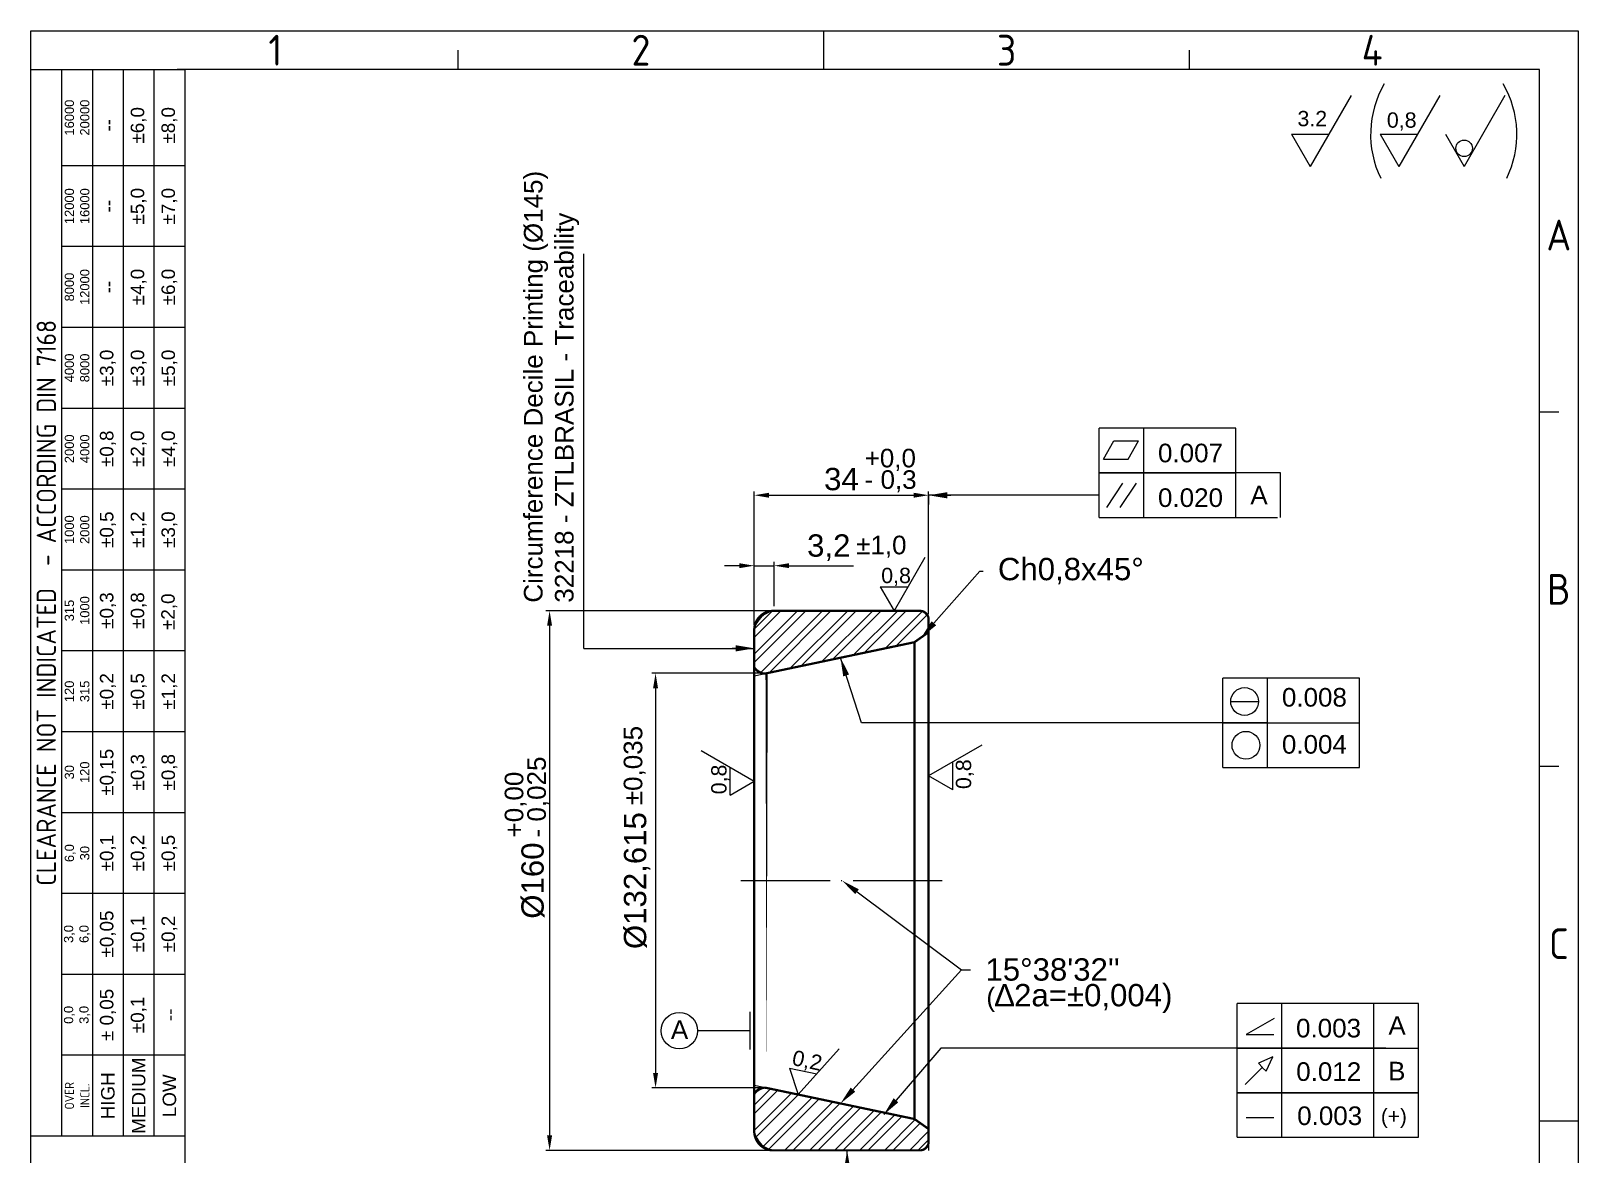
# Model space of a CAD drawing. Header units: millimetres. Extents: x 4980 to 5188, y 1170 to 1461.
# Drawn here: x 4980.2 to 5188.3, y 1310.1 to 1461 of the extents above; entities that cross this region are included whole.
import ezdxf
from ezdxf import colors
from ezdxf.entities.mleader import LeaderData, LeaderLine
from ezdxf.enums import TextEntityAlignment as Align
from ezdxf.math import Vec2, Vec3

# ---------------------------------------------------------------- set-up
doc = ezdxf.new("R2010")
doc.units = ezdxf.units.MM
doc.linetypes.add('ACAD_ISO04W100', pattern=[30, 24, -3, 0, -3])
doc.layers.add('AM_4', color=1, linetype='ACAD_ISO04W100', lineweight=25)
doc.layers.add('AM_5', color=1, linetype='Continuous', lineweight=25)
doc.styles.add('ACISOTS', font='isocp.shx', dxfattribs={"height": 1})
doc.styles.get("Standard").update_dxf_attribs({"font": 'arial.ttf'})
doc.dimstyles.new('ISO-25', dxfattribs={"dimtxt": 3, "dimasz": 2, "dimexe": 0.5, "dimexo": 0.625, "dimtad": 1, "dimtxsty": 'Standard', "dimcen": 2, "dimadec": 0, "dimazin": 0, "dimtfac": 1, "dimtmove": 0, "dimatfit": 3, "dimfxl": 1, "dimarcsym": 0})
doc.dimstyles.get("Standard").update_dxf_attribs({"dimtxt": 0.18, "dimasz": 0.18, "dimexe": 0.18, "dimexo": 0.0625, "dimgap": 0.09, "dimtad": 0, "dimtih": 1, "dimtoh": 1, "dimdec": 4, "dimzin": 0, "dimdsep": 46, "dimtxsty": 'Standard', "dimcen": 0.09, "dimadec": 0, "dimazin": 0, "dimtfac": 1, "dimtdec": 4, "dimtofl": 0, "dimtmove": 0, "dimatfit": 3, "dimfxl": 1, "dimtolj": 1, "dimtzin": 0, "dimarcsym": 0})
pattern_1 = [(45, (428.048, -69.6306), (-1.683798, 1.683798), []), (45, (429.1706, -69.6306), (-1.683798, 1.683798), [])]

# ---------------------------------------------------------------- blocks, each defined once
blk = doc.blocks.new('*D12')
at = {"layer": 'AM_5', "color": 0, "lineweight": -2, "transparency": 16777216}
for p, q in [((5100.94, 1398.6), (5100.94, 1397.34)), ((5103.44, 1398.59), (5103.93, 1398.59))]:
    blk.add_line(p, q, dxfattribs=at)
at = {"layer": 'AM_5', "color": 0, "transparency": 16777216}
blk.add_solid([(5103.44, 1399.01), (5103.44, 1398.18), (5100.94, 1398.59)], dxfattribs=at)
at = {"layer": 'Defpoints', "color": 0, "transparency": 16777216}
for p in [(5100.94, 1398.6), (5123.87, 1398.6), (5123.87, 1398.59)]:
    blk.add_point(p, dxfattribs=at)
blk = doc.blocks.new('*D13')
at = {"layer": 'AM_5', "color": 0, "lineweight": -2, "ltscale": 0.25, "transparency": 16777216}
for p, q in [((5077.49, 1381.12), (5077.49, 1399.1)), ((5079.49, 1398.6), (5098.94, 1398.6)), ((5100.94, 1382.62), (5100.94, 1399.1))]:
    blk.add_line(p, q, dxfattribs=at)
at = {"layer": 'AM_5', "color": 0, "ltscale": 0.25, "transparency": 16777216}
for points in [[(5079.49, 1398.93), (5079.49, 1398.26), (5077.49, 1398.6)], [(5098.94, 1398.93), (5098.94, 1398.26), (5100.94, 1398.6)]]:
    blk.add_solid(points, dxfattribs=at)
at = {"layer": 'Defpoints', "color": 0, "ltscale": 0.25, "transparency": 16777216}
for p in [(5100.94, 1398.6), (5100.94, 1381.99), (5077.49, 1380.5)]:
    blk.add_point(p, dxfattribs=at)
at = {"layer": 'AM_5', "color": 0, "ltscale": 0.25, "transparency": 16777216, "insert": (5089.22, 1400.75), "char_height": 3, "attachment_point": 5}
blk.add_mtext('34', dxfattribs=at)
blk = doc.blocks.new('*D14')
at = {"layer": 'AM_5', "color": 0, "lineweight": -2, "ltscale": 0.25, "transparency": 16777216}
for p, q in [((5075.49, 1389.13), (5073.49, 1389.13)), ((5077.49, 1381.75), (5077.49, 1389.63)), ((5077.49, 1389.13), (5080.18, 1389.13)), ((5080.18, 1383.69), (5080.18, 1389.63)), ((5082.18, 1389.13), (5090.86, 1389.13))]:
    blk.add_line(p, q, dxfattribs=at)
at = {"layer": 'AM_5', "color": 0, "ltscale": 0.25, "transparency": 16777216}
for points in [[(5075.49, 1389.46), (5075.49, 1388.8), (5077.49, 1389.13)], [(5082.18, 1389.46), (5082.18, 1388.8), (5080.18, 1389.13)]]:
    blk.add_solid(points, dxfattribs=at)
at = {"layer": 'Defpoints', "color": 0, "ltscale": 0.25, "transparency": 16777216}
for p in [(5080.18, 1389.13), (5080.18, 1383.06), (5077.49, 1381.12)]:
    blk.add_point(p, dxfattribs=at)
at = {"layer": 'AM_5', "color": 0, "ltscale": 0.25, "transparency": 16777216, "insert": (5087.52, 1391.56), "char_height": 3, "attachment_point": 5}
blk.add_mtext('3,2', dxfattribs=at)
blk = doc.blocks.new('*D15')
at = {"layer": 'AM_5', "color": 0, "lineweight": -2, "ltscale": 0.25, "transparency": 16777216}
for p, q in [((5078.53, 1374.67), (5063.73, 1374.67)), ((5064.23, 1372.67), (5064.23, 1320.95)), ((5078.53, 1318.95), (5063.73, 1318.95))]:
    blk.add_line(p, q, dxfattribs=at)
at = {"layer": 'AM_5', "color": 0, "ltscale": 0.25, "transparency": 16777216}
for points in [[(5063.89, 1372.67), (5064.56, 1372.67), (5064.23, 1374.67)], [(5063.89, 1320.95), (5064.56, 1320.95), (5064.23, 1318.95)]]:
    blk.add_solid(points, dxfattribs=at)
at = {"layer": 'Defpoints', "color": 0, "ltscale": 0.25, "transparency": 16777216}
for p in [(5079.16, 1374.67), (5064.23, 1318.95), (5079.16, 1318.95)]:
    blk.add_point(p, dxfattribs=at)
at = {"layer": 'AM_5', "color": 0, "ltscale": 0.25, "transparency": 16777216, "insert": (5061.75, 1346.81), "char_height": 3, "attachment_point": 5, "rotation": 90}
blk.add_mtext('%%C132,615', dxfattribs=at)
blk = doc.blocks.new('*D16')
at = {"layer": 'AM_5', "color": 0, "lineweight": -2, "ltscale": 0.25, "transparency": 16777216}
for p, q in [((5079.56, 1383.06), (5049.48, 1383.06)), ((5049.98, 1381.06), (5049.98, 1312.56)), ((5079.56, 1310.56), (5049.48, 1310.56))]:
    blk.add_line(p, q, dxfattribs=at)
at = {"layer": 'AM_5', "color": 0, "ltscale": 0.25, "transparency": 16777216}
for points in [[(5049.64, 1381.06), (5050.31, 1381.06), (5049.98, 1383.06)], [(5049.64, 1312.56), (5050.31, 1312.56), (5049.98, 1310.56)]]:
    blk.add_solid(points, dxfattribs=at)
at = {"layer": 'Defpoints', "color": 0, "ltscale": 0.25, "transparency": 16777216}
for p in [(5080.18, 1383.06), (5049.98, 1310.56), (5080.18, 1310.56)]:
    blk.add_point(p, dxfattribs=at)
at = {"layer": 'AM_5', "color": 0, "ltscale": 0.25, "transparency": 16777216, "insert": (5047.74, 1346.81), "char_height": 3, "attachment_point": 5, "rotation": 90}
blk.add_mtext('%%C160', dxfattribs=at)

msp = doc.modelspace()

# ---------------------------------------------------------------- hatches: boundary and pattern name
h = msp.add_hatch()
h.set_pattern_fill('ANSI32', color=1, scale=0.25, style=0)
h.set_pattern_definition(pattern_1)
h.paths.add_polyline_path([(5099.03497, 1378.84677), (5100.94115, 1380.19082), (5100.94115, 1381.993, 0.279474495), (5099.79592, 1383.06122), (5080.18388, 1383.06122, 0.321880771), (5077.49105, 1380.4958), (5077.49105, 1375.54091, 0.357892997), (5079.15763, 1374.67246)])
h = msp.add_hatch()
h.set_pattern_fill('ANSI32', color=1, scale=0.25, style=0)
h.set_pattern_definition(pattern_1)
h.paths.add_polyline_path([(5099.79592, 1310.56122, 0.434733718), (5100.94115, 1312.45008), (5100.94115, 1313.43162), (5099.03497, 1314.77568), (5079.09953, 1318.9459, 0.207989636), (5077.49105, 1318.08153), (5077.49105, 1313.12665, 0.400092473), (5081.06322, 1310.56122)])

# ---------------------------------------------------------------- linework, layer by layer
at = {"color": 135, "lineweight": 25}
for p, q in [((4980.2381, 1170.15583), (4980.2381, 1460.98679)), ((4980.2381, 1460.98679), (5188.2702, 1460.98679)), ((5086.84162, 1455.81186), (5086.84162, 1460.98679)), ((5188.2702, 1460.98679), (5188.2702, 1170.15583)), ((5037.6798, 1455.81186), (5037.6798, 1458.39932)), ((5136.00343, 1455.81186), (5136.00343, 1458.39932)), ((4984.37804, 1312.46635), (4984.37804, 1455.81186)), ((4988.51798, 1455.81186), (4988.51798, 1312.46635)), ((4992.65793, 1455.81186), (4992.65793, 1312.46635)), ((4996.79787, 1312.46635), (4996.79787, 1455.81186)), ((5000.93781, 1442.87454), (4984.37804, 1442.87454)), ((5000.93781, 1432.00719), (4984.37804, 1432.00719)), ((5000.93781, 1421.13984), (4984.37804, 1421.13984)), ((5000.93781, 1410.27249), (4984.37804, 1410.27249)), ((5185.68274, 1409.755), (5183.09528, 1409.755)), ((5000.93781, 1399.40514), (4984.37804, 1399.40514)), ((5000.93781, 1388.53779), (4984.37804, 1388.53779)), ((5000.93781, 1377.67045), (4984.37804, 1377.67045)), ((5000.93781, 1366.8031), (4984.37804, 1366.8031)), ((5185.68274, 1362.14566), (5183.09528, 1362.14566)), ((5000.93781, 1355.93575), (4984.37804, 1355.93575)), ((5000.93781, 1345.0684), (4984.37804, 1345.0684)), ((5000.93781, 1334.20105), (4984.37804, 1334.20105)), ((5000.93781, 1323.3337), (4984.37804, 1323.3337)), ((5183.09528, 1314.53632), (5188.2702, 1314.53632))]:
    msp.add_line(p, q, dxfattribs=at)
for p, q in [((5183.09528, 1455.81186), (4999.90283, 1455.81186)), ((5000.93781, 1455.81186), (5000.93781, 1175.33076)), ((5183.09528, 1175.33076), (5183.09528, 1455.81186)), ((5077.49105, 1346.81122), (5077.49105, 1374.75033))]:
    msp.add_line(p, q)
at = {"color": 3, "linetype": 'Continuous'}
for p, q in [((5099.79592, 1383.06122), (5079.93509, 1383.06122)), ((5077.49105, 1380.4958), (5077.49105, 1375.54091))]:
    msp.add_line(p, q, dxfattribs=at)
at = {"linetype": 'Continuous'}
for p, q in [((5100.94115, 1381.993), (5100.94115, 1310.56122)), ((5077.49105, 1374.32247), (5099.03497, 1378.84677)), ((5077.49105, 1319.29997), (5099.03497, 1314.77568))]:
    msp.add_line(p, q, dxfattribs=at)
at = {"color": 135, "lineweight": 25}
msp.add_lwpolyline([(5000.93781, 1455.81186), (5000.93781, 1312.46635), (4980.2381, 1312.46635), (4980.2381, 1455.81186)], close=True, dxfattribs=at)
at = {"const_width": 0.3}
for points in [[(5077.49105, 1313.12664), (5077.49105, 1380.4958, -0.428477), (5080.18388, 1383.06122), (5099.79593, 1383.06122, -0.393987), (5100.94115, 1381.993), (5100.94115, 1380.19082)], [(5077.49105, 1380.4958), (5077.49105, 1313.12664, 0.428477), (5080.18388, 1310.56122), (5099.79593, 1310.56122, 0.393987), (5100.94115, 1311.62944), (5100.94115, 1313.43162)], [(5099.03497, 1378.84677), (5079.15763, 1374.67246, -0.357893), (5077.49105, 1375.54091)], [(5099.03497, 1314.77568), (5079.15763, 1318.94999, 0.357893), (5077.49105, 1318.08153)]]:
    msp.add_lwpolyline(points, format="xyb", dxfattribs=at)
for points in [[(5099.03497, 1378.84677), (5100.94115, 1380.19082)], [(5100.94115, 1380.19082), (5100.94115, 1346.81122)], [(5099.03497, 1341.21583), (5099.03497, 1378.86012)], [(5100.94115, 1313.43162), (5100.94115, 1346.81122)], [(5099.03497, 1314.74798), (5099.03497, 1341.21583)], [(5099.03497, 1314.77568), (5100.94115, 1313.43162)]]:
    msp.add_lwpolyline(points, dxfattribs=at)
msp.add_lwpolyline([(5079.15763, 1318.94999, 0, 0, 0), (5079.15763, 1374.67246, 0.3, 0.3, 0), (5079.15763, 1318.94999, 0.3, 0.3, 0)], format="xyseb")
for centre, radius, start, end in [((5080.62355, 1379.90372), 3.18797, 97.927253, 169.296664), ((5099.48761, 1381.58269), 1.51034, 15.763784, 78.221053), ((5079.2893, 1376.95846), 2.28979, 218.248523, 266.703661), ((5079.2893, 1316.66398), 2.28979, 93.296339, 141.751477), ((5080.62355, 1313.71873), 3.18797, 190.703336, 262.072747), ((5099.48761, 1312.03976), 1.51034, 281.778947, 344.236216)]:
    msp.add_arc(centre, radius, start, end)
at = {"color": 0, "linetype": 'ByBlock'}
msp.add_point((5079.15763, 1318.94999), dxfattribs=at)
at = {"layer": 'AM_4'}
for p, q in [((5123.86941, 1395.5955), (5148.2497, 1395.5955)), ((5054.5843, 1378.01836), (5077.51257, 1378.01836)), ((5075.01257, 1378.02194), (5074.52191, 1378.02194))]:
    msp.add_line(p, q, dxfattribs=at)
at = {"layer": 'AM_4', "ltscale": 0.5}
msp.add_line((5075.68561, 1346.81122), (5102.93911, 1346.81122), dxfattribs=at)
at = {"layer": 'AM_4'}
msp.add_solid([(5075.01257, 1377.60528), (5075.01257, 1378.43861), (5077.51257, 1378.02194)], dxfattribs=at)
at = {"layer": 'AM_5'}
for p, q in [((5157.76421, 1452.29772), (5152.26121, 1442.76625)), ((5169.68173, 1452.29772), (5164.17873, 1442.76625)), ((5178.44464, 1452.29772), (5172.94164, 1442.76625)), ((5149.75985, 1447.09874), (5154.76258, 1447.09874)), ((5149.75985, 1447.09874), (5152.26121, 1442.76625)), ((5161.67736, 1447.09874), (5166.68009, 1447.09874)), ((5161.67736, 1447.09874), (5164.17873, 1442.76625)), ((5170.44027, 1447.09874), (5172.94164, 1442.76625)), ((5123.86941, 1401.5955), (5123.86941, 1407.5955)), ((5142.2497, 1407.5955), (5123.86941, 1407.5955)), ((5129.86941, 1401.5955), (5129.86941, 1407.5955)), ((5142.2497, 1401.5955), (5142.2497, 1407.5955)), ((5124.44823, 1403.42445), (5125.85161, 1405.90654)), ((5125.85161, 1405.90654), (5129.18463, 1405.90654)), ((5127.78125, 1403.42445), (5129.18463, 1405.90654)), ((5124.44823, 1403.42445), (5127.78125, 1403.42445)), ((5148.2497, 1401.5955), (5123.86941, 1401.5955)), ((5123.86941, 1395.5955), (5123.86941, 1401.5955)), ((5123.86941, 1401.5955), (5142.2497, 1401.5955)), ((5124.90178, 1396.95454), (5127.06833, 1400.20038)), ((5126.70915, 1396.95454), (5128.8757, 1400.20038)), ((5129.86941, 1395.5955), (5129.86941, 1401.5955)), ((5142.2497, 1395.5955), (5142.2497, 1401.5955)), ((5148.2497, 1395.5955), (5148.2497, 1401.5955)), ((5123.86941, 1398.5955), (5100.94115, 1398.5955)), ((5100.45184, 1390.20983), (5096.32459, 1383.06122)), ((5094.44857, 1386.31059), (5098.20061, 1386.31059)), ((5094.44857, 1386.31059), (5096.32459, 1383.06122)), ((5091.89628, 1368.02561), (5089.0963, 1376.75962)), ((5158.89675, 1374.02561), (5140.51646, 1374.02561)), ((5140.51646, 1368.02561), (5140.51646, 1374.02561)), ((5146.51646, 1368.02561), (5146.51646, 1374.02561)), ((5158.89675, 1368.02561), (5158.89675, 1374.02561)), ((5141.56277, 1370.87748), (5145.29525, 1370.87748)), ((5140.51646, 1368.02561), (5091.89628, 1368.02561)), ((5140.51646, 1368.02561), (5158.89675, 1368.02561)), ((5146.51646, 1368.02561), (5140.51646, 1368.02561)), ((5140.51646, 1362.02561), (5140.51646, 1368.02561)), ((5146.51646, 1362.02561), (5146.51646, 1368.02561)), ((5158.89675, 1362.02561), (5158.89675, 1368.02561)), ((5108.08975, 1364.99549), (5100.94115, 1360.86824)), ((5070.34244, 1364.28879), (5077.49105, 1360.16154)), ((5104.19051, 1358.99222), (5104.19051, 1362.74426)), ((5074.24168, 1358.28552), (5074.24168, 1362.03757)), ((5104.19051, 1358.99222), (5100.94115, 1360.86824)), ((5140.51646, 1362.02561), (5158.89675, 1362.02561)), ((5074.24168, 1358.28552), (5077.49105, 1360.16154)), ((5166.81155, 1330.31203), (5142.43126, 1330.31203)), ((5142.43126, 1324.31203), (5142.43126, 1330.31203)), ((5148.43126, 1324.31203), (5148.43126, 1330.31203)), ((5160.81155, 1312.31203), (5160.81155, 1330.31203)), ((5166.81155, 1312.31203), (5166.81155, 1330.31203)), ((5147.39357, 1328.2882), (5143.65135, 1326.14915)), ((5143.65135, 1326.14915), (5147.35579, 1326.14915)), ((5088.92017, 1324.18896), (5083.39282, 1318.05829)), ((5102.56536, 1324.31203), (5094.92624, 1315.38716)), ((5142.43126, 1324.31203), (5102.56536, 1324.31203)), ((5162.43126, 1324.31203), (5142.43126, 1324.31203)), ((5142.43126, 1324.31203), (5162.43126, 1324.31203)), ((5142.43126, 1324.31203), (5166.81155, 1324.31203)), ((5142.43126, 1318.31203), (5142.43126, 1324.31203)), ((5147.20801, 1323.12578), (5145.28268, 1322.26735)), ((5146.3472, 1321.194), (5147.20801, 1323.12578)), ((5148.43126, 1318.31203), (5148.43126, 1324.31203)), ((5082.23571, 1321.62746), (5085.90525, 1320.84496)), ((5082.23571, 1321.62746), (5083.39282, 1318.05829)), ((5143.49525, 1319.4083), (5145.79963, 1321.71729)), ((5145.28268, 1322.26735), (5145.81847, 1321.70877)), ((5145.79963, 1321.71729), (5146.3472, 1321.194)), ((5166.81155, 1318.31203), (5142.43126, 1318.31203)), ((5142.43126, 1318.31203), (5166.81155, 1318.31203)), ((5142.43126, 1318.31203), (5166.81155, 1318.31203)), ((5142.43126, 1312.31203), (5142.43126, 1318.31203)), ((5148.43126, 1312.31203), (5148.43126, 1318.31203)), ((5143.65135, 1314.96093), (5147.35579, 1314.96093)), ((5142.43126, 1312.31203), (5162.43126, 1312.31203)), ((5142.43126, 1312.31203), (5162.43126, 1312.31203)), ((5162.43126, 1312.31203), (5166.81155, 1312.31203)), ((5089.9899, 1297.28813), (5089.9899, 1310.56122))]:
    msp.add_line(p, q, dxfattribs=at)
at = {"layer": 'AM_5', "ltscale": 0.25}
for p, q in [((5054.5843, 1378.01836), (5054.5843, 1431.02828)), ((5076.89659, 1329.18818), (5076.89659, 1324.10094)), ((5076.89659, 1326.64456), (5069.86643, 1326.64456))]:
    msp.add_line(p, q, dxfattribs=at)
at = {"layer": 'AM_5'}
for points in [[(5089.0963, 1376.75962, 0, 0.84, 0), (5089.8595, 1374.37896, 0.84, 0.84, 0)], [(5094.92624, 1315.38716, 0, 0.84, 0), (5096.5519, 1317.28644, 0.84, 0.84, 0)], [(5089.9899, 1310.56122, 0, 0.84, 0), (5089.9899, 1308.06122, 0.84, 0.84, 0)]]:
    msp.add_lwpolyline(points, format="xyseb", dxfattribs=at)
for centre, radius in [((5172.9512, 1445.22126), 1.10926), ((5143.42901, 1370.87748), 1.86624), ((5143.60544, 1365.00136), 1.86624)]:
    msp.add_circle(centre, radius, dxfattribs=at)
at = {"layer": 'AM_5', "ltscale": 0.25}
msp.add_circle((5067.42385, 1326.64456), 2.44259, dxfattribs=at)
at = {"layer": 'AM_5'}
for centre, start, end in [((5173.84651, 1447.08918), 149.8168735, 205.957771), ((5166.56447, 1447.08918), 334.042229, 30.1831265)]:
    msp.add_arc(centre, 13.47081, start, end, dxfattribs=at)

# ---------------------------------------------------------------- texts
at = {"color": 135, "lineweight": 25, "style": 'ACISOTS'}
for s, p in [('1', (5013.09889, 1458.39932)), ('2', (5062.26071, 1458.39932)), ('3', (5111.42252, 1458.39932)), ('4', (5160.58434, 1458.39932)), ('A', (5185.68274, 1433.55967)), ('B', (5185.68274, 1385.95033)), ('C', (5185.68274, 1338.34099))]:
    msp.add_text(s, height=4.13994, dxfattribs=at).set_placement(p, align=Align.MIDDLE)
at = {"color": 135, "lineweight": 25, "attachment_point": 5, "rotation": 90}
for s, insert, char_height, width in [('16000\\P20000', (4986.44801, 1449.3432), 1.241983, 12.93732), ('±6,0', (4994.7279, 1448.30821), 1.811225, 10.8673488), ('±8,0', (4998.86784, 1448.30821), 1.811225, 10.8673488), ('--', (4990.58796, 1448.30821), 1.811225, 10.8673488), ('12000\\P16000', (4986.44801, 1437.44086), 1.241983, 10.8673488), ('±5,0', (4994.7279, 1437.44086), 1.811225, 10.8673488), ('±7,0', (4998.86784, 1437.44086), 1.811225, 10.8673488), ('--', (4990.58796, 1437.44086), 1.811225, 10.8673488), ('8000\\P12000', (4986.44801, 1426.57352), 1.241983, 10.8673488), ('--', (4990.58796, 1426.57352), 1.811225, 10.8673488), ('±4,0', (4994.7279, 1426.57352), 1.811225, 10.8673488), ('±6,0', (4998.86784, 1426.57352), 1.811225, 10.8673488), ('{\\Fisocp.shx|c0;CLEARANCE NOT INDICATED  - ACCORDING DIN 7168}', (4982.30807, 1384.13911), 2.587464, 143.3455056), ('4000\\P8000', (4986.44801, 1415.70617), 1.241983, 10.8673488), ('±3,0', (4990.58796, 1415.70617), 1.811225, 10.8673488), ('±3,0', (4994.7279, 1415.70617), 1.811225, 10.8673488), ('±5,0', (4998.86784, 1415.70617), 1.811225, 10.8673488), ('2000\\P4000', (4986.44801, 1404.83882), 1.241983, 10.8673488), ('±0,8', (4990.58796, 1404.83882), 1.811225, 10.8673488), ('±2,0', (4994.7279, 1404.83882), 1.811225, 10.8673488), ('±4,0', (4998.86784, 1404.83882), 1.811225, 10.8673488), ('±0,5', (4990.58796, 1393.97147), 1.811225, 10.8673488), ('±1,2', (4994.7279, 1393.97147), 1.811225, 10.8673488), ('±3,0', (4998.86784, 1393.97147), 1.811225, 10.8673488), ('1000\\P2000', (4986.44801, 1393.97147), 1.241983, 10.8673488), ('315\\P1000', (4986.44801, 1383.10412), 1.241983, 10.8673488), ('±0,3', (4990.58796, 1383.10412), 1.811225, 10.8673488), ('±0,8', (4994.7279, 1383.10412), 1.811225, 10.8673488), ('±2,0', (4998.83381, 1382.94132), 1.811225, 10.8673488), ('120\\P315', (4986.44801, 1372.23677), 1.241983, 10.8673488), ('±0,2', (4990.58796, 1372.23677), 1.811225, 10.8673488), ('±0,5', (4994.7279, 1372.23677), 1.811225, 10.8673488), ('±1,2', (4998.86784, 1372.23677), 1.811225, 10.8673488), ('30\\P120', (4986.44801, 1361.36942), 1.241983, 10.8673488), ('±0,15', (4990.58796, 1361.36942), 1.811225, 10.8673488), ('±0,3', (4994.7279, 1361.36942), 1.811225, 10.8673488), ('±0,8', (4998.86784, 1361.36942), 1.811225, 10.8673488), ('±0,1', (4990.58796, 1350.50207), 1.811225, 10.8673488), ('±0,2', (4994.7279, 1350.50207), 1.811225, 10.8673488), ('±0,5', (4998.86784, 1350.50207), 1.811225, 10.8673488), ('6,0\\P30', (4986.44801, 1350.50207), 1.241983, 10.8673488), ('±0,05', (4990.58796, 1339.63472), 1.811225, 10.8673488), ('±0,1', (4994.7279, 1339.63472), 1.811225, 10.8673488), ('±0,2', (4998.86784, 1339.63472), 1.811225, 10.8673488), ('3,0\\P6,0', (4986.44801, 1339.63472), 1.241983, 10.8673488), ('± 0,05', (4990.58796, 1328.76738), 1.811225, 10.8673488), ('0,0\\P3,0', (4986.44801, 1328.76738), 1.241983, 10.8673488), ('\\pt4.79529;±0,1', (4994.7279, 1328.76738), 1.8112248, 10.8673488), ('--', (4998.86784, 1328.76738), 1.811225, 10.8673488), ('MEDIUM', (4994.7279, 1317.90003), 1.811225, 10.8673488), ('{\\Fisocp.shx|c0;OVER\\PINCL.}', (4986.44801, 1317.90003), 1.2419827, 10.8673488), ('HIGH', (4990.58796, 1317.90003), 1.811225, 10.8673488), ('LOW', (4998.86784, 1317.90003), 1.811225, 10.8673488)]:
    msp.add_mtext(s, dxfattribs=dict(at, insert=insert, char_height=char_height, width=width))
at = {"layer": 'AM_5', "char_height": 2.058827, "attachment_point": 1}
for s, insert in [('3.2', (5150.53241, 1450.24428)), ('0,8', (5162.55778, 1450.04518)), ('0,8', (5094.57004, 1388.84486))]:
    msp.add_mtext_dynamic_manual_height_columns(s, width=18.2377889, gutter_width=12.5, heights=[0], dxfattribs=dict(at, insert=insert))
at = {"layer": 'AM_5', "ltscale": 0.25, "char_height": 2.5, "attachment_point": 1, "rotation": 90}
for s, width, insert in [('Circumference Decile Printing (%%C145)\\P32218 - ZTLBRASIL - Traceability', 89.5384168, (5046.53112, 1384.16004)), ('%%P0,035', 8.9351375, (5059.94445, 1356.94628)), ('- 0,025', 11.9842479, (5046.97801, 1352.61213)), ('+0,00', 8.9351375, (5043.94415, 1352.61213))]:
    msp.add_mtext_dynamic_manual_height_columns(s, width=width, gutter_width=12.5, heights=[0], dxfattribs=dict(at, insert=insert))
at = {"layer": 'AM_5', "ltscale": 0.25, "char_height": 2.5, "attachment_point": 1}
for s, width, insert in [('+0,0', 8.9351375, (5092.34354, 1404.83879)), ('- 0,3', 8.9351375, (5092.34354, 1401.95211)), ('%%P1,0', 8.9351375, (5091.20145, 1393.1578)), ('\\pl2.9583;({\\H1.2x;∆2a=±0,004)}', 8.9351375, (5105.75458, 1332.91671)), ('A', 10.3025832, (5066.29037, 1328.03352))]:
    msp.add_mtext_dynamic_manual_height_columns(s, width=width, gutter_width=12.5, heights=[0], dxfattribs=dict(at, insert=insert))
at = {"layer": 'AM_5', "attachment_point": 1}
for s, insert, char_height, width in [('0.007', (5131.78877, 1405.52296), 2.5, 11.7922), ('0.020', (5131.78877, 1399.52296), 2.5, 11.7922), ('A', (5144.20714, 1399.87434), 2.5, 4.3675), ('0.008', (5148.45162, 1372.69358), 2.5, 10.7004), ('0.004', (5148.45162, 1366.36949), 2.5, 9.8268), ('0.003', (5150.35061, 1328.23949), 2.5, 11.7922), ('A', (5162.76899, 1328.59087), 2.5, 4.3675), ('0.012', (5150.37338, 1322.39394), 2.5, 11.7922), ('B', (5162.72653, 1322.46212), 2.5, 3.494), ('0.003', (5150.5007, 1316.4636), 2.5, 10.482), ('(+)', (5161.75901, 1316.16578), 2, 4.8043)]:
    msp.add_mtext(s, dxfattribs=dict(at, insert=insert, char_height=char_height, width=width))
at = {"layer": 'AM_5', "char_height": 2.058827, "attachment_point": 1}
for s, insert, rotation in [('0,8', (5104.6021, 1359.11369), 90), ('0,8', (5071.70741, 1358.40699), 90), ('0,2', (5082.88304, 1324.08067), 347.9625046)]:
    msp.add_mtext_dynamic_manual_height_columns(s, width=18.2377889, gutter_width=12.5, heights=[0], dxfattribs=dict(at, insert=insert, rotation=rotation))

# ---------------------------------------------------------------- dimensions: what is measured, and where the dimension line sits
at = {"layer": 'AM_5', "ltscale": 0.25}
dim = msp.add_linear_dim(base=(5100.94115, 1398.5955), p1=(5077.49105, 1380.4958), p2=(5100.94115, 1381.993), text='34', dimstyle='ISO-25', dxfattribs=at)
dim.commit()
dim.dimension.update_dxf_attribs({"geometry": '*D13', "text_midpoint": (5089.2161, 1398.5955), "dimtype": 160})
at = {"layer": 'AM_5'}
dim = msp.add_linear_dim(base=(5123.86941, 1398.59191), p1=(5100.94115, 1398.5955), p2=(5123.86941, 1398.5955), text=' ', dimstyle='Standard', override={"dimtxt": 2.5, "dimasz": 2.5, "dimexe": 1.25, "dimexo": 0, "dimgap": 0.625, "dimtad": 1, "dimtih": 0, "dimtoh": 0, "dimzin": 8, "dimlunit": 6, "dimcen": 2.5, "dimse2": 1, "dimsd2": 1, "dimaunit": 1, "dimtofl": 1}, dxfattribs=at)
dim.commit()
dim.dimension.update_dxf_attribs({"geometry": '*D12', "text_midpoint": (5103.3068, 1398.59191), "dimtype": 160})
at = {"layer": 'AM_5', "ltscale": 0.25}
dim = msp.add_linear_dim(base=(5080.18388, 1389.12987), p1=(5077.49105, 1381.1208), p2=(5080.18388, 1383.06122), text='3,2', dimstyle='ISO-25', dxfattribs=at)
dim.commit()
dim.dimension.update_dxf_attribs({"geometry": '*D14', "text_midpoint": (5087.52341, 1391.55774)})
for base, p1, p2, text, picture, middle in [((5049.97782, 1310.56122), (5080.18388, 1383.06122), (5080.18388, 1310.56122), '%%C160', '*D16', (5047.7372, 1346.81122)), ((5064.22783, 1318.94999), (5079.15763, 1374.67246), (5079.15763, 1318.94999), '%%C132,615', '*D15', (5061.75085, 1346.81122))]:
    dim = msp.add_linear_dim(base=base, p1=p1, p2=p2, angle=90, text=text, dimstyle='ISO-25', dxfattribs=at)
    dim.commit()
    dim.dimension.update_dxf_attribs({"geometry": picture, "text_midpoint": middle})

# ---------------------------------------------------------------- leaders
ml = msp.add_multileader_mtext('Standard', dxfattribs=at)
ml.set_content('Ch0,8x45%%D', color=256)
ml.set_leader_properties()
ml.build(insert=Vec2(0, 0))
ml.multileader.update_dxf_attribs({"arrow_head_size": 2.5})
ctx = ml.context
ctx.base_point, ctx.char_height, ctx.arrow_head_size, ctx.plane_origin = Vec3(5108.25836, 1388.37782), 3, 2.5, Vec3(5099.98806, 1379.5188)
notes = []
notes.append((ctx, [(0, (1, 1, 0), (5107.8438, 1388.37782), (1, 0), 0.41457, [(0, [(5099.98806, 1379.5188)], 0, [])])]))
ctx.mtext.insert, ctx.mtext.flow_direction = Vec3(5110.25836, 1390.17455), 5
ml = msp.add_multileader_mtext('Standard', dxfattribs=at)
ml.set_content('', color=256)
ml.set_leader_properties()
ml.build(insert=Vec2(0, 0))
ml.multileader.update_dxf_attribs({"arrow_head_size": 2.5})
ctx = ml.context
ctx.base_point, ctx.char_height, ctx.arrow_head_size, ctx.plane_origin = Vec3(5106.5881, 1334.84249), 3, 2.5, Vec3(5089.31236, 1346.81122)
notes.append((ctx, [(0, (1, 1, 0), (5105.36082, 1334.84249), (1, 0), 1.22728, [(0, [(5089.31236, 1346.81122)], 0, [])])]))
ctx.mtext.insert, ctx.mtext.flow_direction = Vec3(5108.5881, 1336.34249), 5
ml = msp.add_multileader_mtext('Standard', dxfattribs=at)
ml.set_content("15%%D38'32''", color=256)
ml.set_leader_properties()
ml.build(insert=Vec2(0, 0))
ml.multileader.update_dxf_attribs({"arrow_head_size": 2.5})
ctx = ml.context
ctx.base_point, ctx.char_height, ctx.arrow_head_size, ctx.plane_origin = Vec3(5106.5881, 1334.84249), 3, 2.5, Vec3(5089.0963, 1316.86283)
notes.append((ctx, [(0, (1, 1, 0), (5105.36082, 1334.84249), (1, 0), 1.22728, [(0, [(5089.0963, 1316.86283)], 0, [])])]))
ctx.mtext.insert, ctx.mtext.flow_direction = Vec3(5108.5881, 1336.3691), 5
for ctx, leaders in notes:
    for number, flags, end, landing, length, lines in leaders:
        leader = LeaderData()
        leader.index, (leader.has_last_leader_line, leader.has_dogleg_vector, leader.attachment_direction) = number, flags
        leader.last_leader_point, leader.dogleg_vector, leader.dogleg_length = Vec3(end), Vec3(landing), length
        for number, points, colour, breaks in lines:
            line = LeaderLine()
            line.index, line.vertices, line.color, line.breaks = number, Vec3.list(points), colors.encode_raw_color(colour), breaks
            leader.lines.append(line)
        ctx.leaders.append(leader)

doc.saveas('drawing.dxf')
